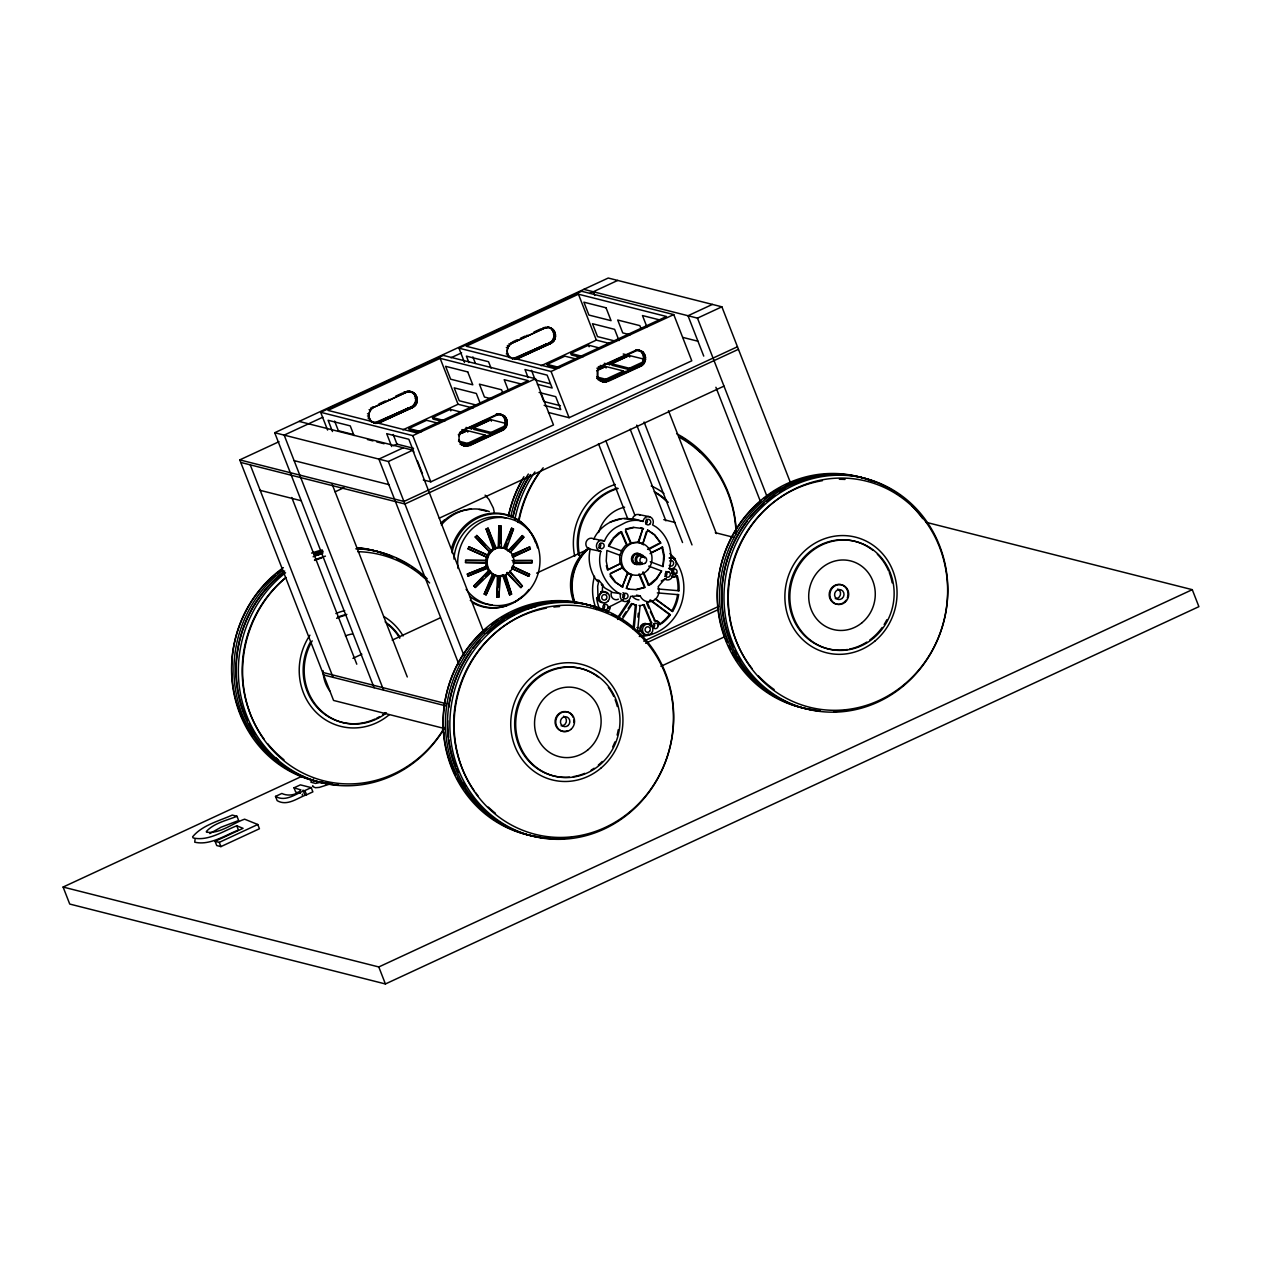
<?xml version="1.0" encoding="UTF-8"?>
<svg xmlns="http://www.w3.org/2000/svg" width="1262" height="1262" viewBox="0 0 1262 1262"><rect width="100%" height="100%" fill="white"/><g stroke="black" fill="none" stroke-linecap="round" stroke-linejoin="round"><path stroke-width="1.5" d="M372.811 422.407C367.116 419.205 367.905 409.819 373.82 407.295L406.269 392.245C415.971 387.576 421.776 403.95 412.28 407.658L376.786 423.417M411.286 406.995L412.737 407.358L379.341 422.849L374.293 423.007L411.286 406.995C417.233 404.061 417.186 394.233 410.891 391.725C417.659 392.797 419.268 402.531 414.078 406.506L411.175 406.632M462.902 445.202L460.015 444.098L465.883 445.612L501.266 429.443C508.539 425.389 504.989 412.374 496.329 413.92L499.405 414.33M512.577 358.865L549.569 342.854C555.517 339.92 555.485 330.092 549.191 327.584C556.952 328.767 557.552 340.708 550.563 343.516L515.07 359.291M549.475 342.491L552.362 342.365C558.482 337.617 554.854 327.126 547.187 327.063L550.642 327.946M641.68 351.215L636.711 349.732C644.283 350.505 645.876 361.658 639.566 365.302L604.183 381.471L600.097 381.014L604.135 382.039L602.542 381.708M486.675 562.805L486.738 560.628L485.633 560.407L465.568 560.344L465.504 562.521L486.675 562.805L465.504 562.521M497.559 575.74L500.541 575.945L498.805 597.226L496.771 597.226L497.417 575.724L494.31 575.046L495.414 575.267L486.059 594.891L484.198 594.055L492.464 574.21L495.414 575.267M498.884 525.844L498.238 547.345L501.377 547.566L500.904 525.844L499.074 525.812L499.358 547.566M498.805 597.226L498.979 591.357M499.105 587.461L499.389 577.68M500.399 543.433L500.904 525.844M532.185 560.533L513.224 560.707L513.161 562.884L532.122 562.71L532.185 560.533L512.12 560.486M637.594 631.284L636.584 631.032L641.096 631.221L637.594 631.284L640.055 605.634L644.219 604.829L651.555 623.002A5.127 4.764 -78.6 0 0 650.719 626.835M408.273 391.63L406.821 391.267L410.355 391.567L406.758 392.103L373.82 407.295C368.33 409.756 367.1 418.069 371.943 421.808L370.492 421.445M498.364 414.441L463.911 430.105C458.39 432.503 457.191 440.911 462.034 444.618M463.264 445.518L469.921 445.502L502.371 430.468C508.933 427.771 508.965 416.744 501.882 414.756M637.704 350.189L601.28 366.469L597.305 370.492L597.273 376.944M597.872 370.634L597.841 377.086L602.132 381.534M604.593 381.944L608.221 381.361L640.654 366.327C647.217 363.614 647.28 352.666 640.165 350.615M496.771 597.226L498.522 575.945M633.082 628.902L635.37 605.05M634.108 629.107L636.395 605.255L631.457 603.52L628.16 608.505M637.909 617.15L638.288 613.237M590.222 549.191L589.938 549.175A5.569 5.158 -78.6 0 1 586.104 542.045A5.569 5.158 -78.6 0 1 593.329 538.7L604.403 541.161A27.874 25.871 -78.6 0 1 616.408 527.2L625.589 522.515A27.89 25.903 -78.6 0 1 643.068 521.443L643.194 520.654A5.569 5.158 -78.6 0 1 650.277 516.978A5.569 5.158 -78.6 0 1 652.564 524.882L656.193 527.027A38.27 35.525 -78.6 0 1 670.753 561.385L669.601 569.194A5.569 5.158 -78.6 0 1 672.315 576.923A5.569 5.158 -78.6 0 1 664.727 579.021L658.149 586.704A10.569 9.812 -78.6 0 1 653.18 600.759A10.569 9.812 -78.6 0 1 640.181 595.869L630.59 596.405A5.569 5.158 -78.6 0 1 624.233 601.453A5.569 5.158 -78.6 0 1 620.588 594.197C606.454 586.909 596.043 568.137 600.822 551.336L590.222 549.191C587.603 559.618 590.048 571.087 596.169 579.857L598.945 580.425L602.668 584.7L602.258 592.083L601.248 592.604A5.6 5.206 -78.6 0 0 598.787 597.604L596.626 598.204A47.136 43.76 -78.6 0 0 599.907 609.861M671.589 611.313L671.542 611.281A42.009 38.996 -78.6 0 0 677.363 596.011L677.568 594.497L678.593 594.702L678.388 596.216A42.009 38.996 -78.6 0 1 672.599 611.518L655.104 599.056M643.068 521.443L632.593 518.524A5.569 5.158 -78.6 0 1 640.291 515.164M485.602 560.565L486.643 556.006L489.12 552.109M619.689 555.106L619.91 563.593M619.658 555.28L621.898 551.021L608.41 546.067M598.945 580.425L597.667 586.231L597.999 598.488M510.242 357.667C505.431 353.928 506.583 345.599 512.12 343.154L545.058 327.962L548.639 327.442L544.553 328.104L512.12 343.154C506.614 345.551 505.384 353.991 510.242 357.667L508.775 357.304M468.044 548.796L468.88 546.777L488.284 555.28L487.447 557.299L486.343 557.078L468.044 548.796L487.447 557.299M528.794 576.277L511.615 568.231L512.451 566.212L529.583 574.478L528.794 576.277L512.167 568.752M458.674 435.69L459.478 433.623M609.057 546.178L613.726 538.306L621.535 531.791L627.119 544.947L631.079 542.928L625.463 529.677L633.887 527.484M648.7 566.133L661.556 570.976L656.871 578.864L651.066 584.29L648.384 585.237L642.8 572.065M661.903 547.061L663.702 556.037L663.023 566.543L664.38 556.163L662.582 547.203L650.924 552.677M638.682 542.471L642.863 528.526L638.004 542.329L642.737 544.001L647.643 530.103L654.868 534.883L660.72 543.054L648.368 549.569M629.154 573.958L627.324 573.122L622.276 586.925L627.861 573.153L621.551 567.458M629.139 589.228L626.378 588.36L631.237 574.557M646.333 531.744L642.737 544.001M660.72 543.054L654.189 534.757L647.643 530.103M511.631 528.179L503.38 548.023L504.484 548.244L511.631 528.179L513.492 529.015L506.33 549.08L505.226 548.86L507.482 543.449M486.343 557.078L487.179 555.059L488.284 555.28M486.059 594.891L493.568 576.86M508.98 539.836L513.492 529.015M195.026 839.467L194.758 842.196C209.902 845.682 224.762 835.397 238.423 830.049L236.767 825.79C223.106 831.153 208.246 841.423 193.102 837.936L192.644 836.785C202.283 825.096 218.799 821.136 232.271 815.078L236.988 816.262L238.644 820.521L221.024 827.241L209.792 833.598M484.198 594.055L493.568 574.431M593.803 539.032C600.27 524.913 617.118 515.448 632.483 519.297M620.857 593.661L611.407 592.351A5.569 5.158 -78.6 0 0 614.405 599.418L615.73 599.702A5.569 5.158 -78.6 0 0 618.364 599.166M302.107 795.044L302.58 794.145M621.125 551.052L624.942 546.004L627.119 544.947M597.778 369.482L601.643 365.822L636.08 350.142M608.726 544.979L612.18 539.521M617.67 617.607L628.508 601.233L629.533 601.438L617.607 619.453M622.781 616.629L626.015 611.755M621.645 620.084L632.467 603.725L635.527 605.129M659.064 624.485L661.856 623.444A42.009 38.996 -78.6 0 0 669.507 615.966L670.39 614.752L668.481 615.761A42.009 38.996 -78.6 0 1 660.846 623.239L659.064 624.485L658.78 623.444A5.127 4.764 -78.6 0 0 654.899 620.573L650.34 611.802M475.285 536.997L476.768 535.467L491.612 550.926L490.129 552.456L475.285 536.997L490.129 552.456M509.769 571.055L522.405 586.073L520.922 587.603L506.661 572.932M294.03 787.819L300.388 784.869L311.225 787.614L312.881 791.858L306.524 794.808C298.116 797.474 287.562 806.702 277.167 800.66L275.51 796.401L281.836 793.467C288.067 796.432 296.507 795.218 300.924 789.902L294.03 787.819L295.687 792.063L300.324 793.246M522.452 535.593L508.917 550.973L510.305 552.519L523.84 537.139L522.452 535.593L507.923 550.847M651.807 622.734L650.545 622.797A5.127 4.764 -78.6 0 0 649.662 625.305M490.397 550.8L494.12 548.276M473.849 585.931L488.489 570.771L489.593 570.992L490.981 572.538L475.238 587.477L473.849 585.931L489.593 570.992M475.238 587.477L483.22 579.211M485.886 576.45L489.877 572.317L490.981 572.538M511.867 549.538L523.84 537.139M500.446 414.378L495.777 414.914L463.343 429.963L460.63 432.85M613.048 538.164L618.853 532.722L621.535 531.791M669.838 553.545L675.391 558.987L674.239 559.066A5.6 5.206 -78.6 0 0 669.16 557.946M648.842 608.268L646.601 602.968L650.908 600.27L670.39 614.752M657.77 588.96L679.019 590.758A42.009 38.996 -78.6 0 0 677.726 577.223L677.315 575.819L675.422 576.213A5.127 4.764 -78.6 0 1 671.763 576.434M677.315 575.819L676.448 576.418A5.127 4.764 -78.6 0 1 671.684 576.04M514.659 358.818L517.625 358.724L551.037 343.217L549.569 342.854M486.107 528.936L488.015 528.115L496.218 548.213L494.31 549.049L493.205 548.812L486.107 528.936L494.31 549.049M505.589 574.462L511.567 594.134L509.674 594.954L502.576 575.078L503.68 575.298L509.674 594.954M464.242 445.849L469.354 445.36L501.787 430.31C507.718 427.802 508.523 418.416 502.812 415.214M605.634 381.85L640.086 366.185C645.608 363.787 646.807 355.348 641.964 351.656M648.384 585.237L656.193 578.722L661.556 570.976M639.692 574.178L645.134 587.477L636.711 589.669L628.46 589.102M647.58 549.285L660.042 542.912M621.977 586.704L615.73 582.271L609.877 574.1L622.34 567.742L620.557 563.546L608.016 569.951L606.217 560.991L606.896 550.469L620.336 555.422M610.745 573.169L622.34 567.742M650.04 553.608L662.582 547.203M608.994 608.284A5.127 4.764 -78.6 0 0 609.215 606.959L623.554 599.702M661.272 580.977L666.352 578.39M529.661 546.951L511.993 555.359L512.703 557.362L530.387 548.97L529.661 546.951L512.593 554.381M374.12 687.727L274.706 432.724L608.237 278.034L721.88 306.808L790.548 482.92M327.599 430.074L320.674 412.295L443.341 355.411L535.467 378.726L553.482 424.947L430.815 481.832L423.291 479.939M464.511 362.383L458.958 348.154L581.64 291.27L673.766 314.585L691.781 360.806L569.099 417.706L548.418 412.469M440.138 358.345L327.946 410.387L416.003 432.677L528.194 380.635L440.138 358.345L458.043 404.266L473.029 408.052M578.438 294.204L466.23 346.245L554.286 368.536L666.494 316.494L578.438 294.204L596.327 340.125L609.451 343.438M322.82 417.201L284.171 435.122L383.601 690.125M450.944 357.777L461.624 352.839M589.733 293.415L617.702 280.432M444.271 728.474L333.562 700.442L239.764 459.889L279.012 441.7M384.295 419.173L408.62 407.894L378.237 421.918L380.272 422.423M522.578 355.032L532.296 350.489L516.521 357.777L518.556 358.282M402.83 429.869L458.043 404.266M541.114 365.728L596.327 340.125M418.463 432.345L409.472 430.074L408.872 428.528L426.588 420.309L439.208 423.496M442.094 421.398L433.087 419.11L432.487 417.564L450.218 409.345L461.024 412.09M556.763 368.204L547.755 365.933L547.156 364.387L564.887 356.168L575.693 358.897M580.394 357.256L571.386 354.969L570.787 353.423L588.518 345.204L599.324 347.949M320.674 412.295L412.8 435.627L535.467 378.726M458.958 348.154L551.084 371.485L673.766 314.585M393.46 445.738L396.962 444.114L413.557 448.325M403.288 447.789L378.884 459.1L458.989 664.569M712.415 304.41L688.011 315.737L703.739 356.089M274.706 432.724L388.349 461.498L412.753 450.187L484.277 633.634M583.833 289.361L697.476 318.134L721.88 306.808M459.589 432.472L464.905 429.995L465.504 431.541L461.955 433.182M597.872 368.33L603.189 365.87L603.788 367.4L596.705 370.697M626.82 354.906L609.089 363.125L609.688 364.671L627.419 356.452L626.82 354.906L623.223 353.991M335.093 491.817L343.99 487.684M458.327 434.696L467.192 430.579L485.207 435.138L485.807 436.684L468.076 444.902L460.867 443.088M502.339 429.017L491.707 433.939L473.692 429.38L473.092 427.85L490.823 419.631L505.226 423.275M598.393 369.734L605.476 366.437L623.491 370.996L624.091 372.542M642.405 364.055L629.99 369.813L611.975 365.254L611.376 363.708L629.107 355.49L645.545 359.512M471.404 428.812L489.135 420.577L488.536 419.047L470.805 427.266L471.404 428.812L465.993 427.439M458.469 441.085L467.476 443.356L485.207 435.138M473.092 427.85L491.092 432.409L505.289 425.83M596.752 376.944L605.76 379.231L623.491 370.996M611.376 363.708L629.391 368.267L643.573 361.689M487.447 435.595L469.716 443.814L470.363 445.486M493.332 432.866L503.98 427.928M608 379.673L625.731 371.454M631.631 368.725L642.263 363.787M597.352 378.49L606.359 380.761L622.324 373.363M737.45 346.766L403.935 501.456L239.764 459.889M738.444 349.306L404.928 503.995L240.758 462.444M439.271 518.177L723.994 386.125M352.934 658.338L361.863 654.205M392.182 640.134L440.343 617.796M536.65 573.137L588.376 549.144M926.024 522.279L1192.274 589.669L1198.9 606.659L385.415 983.966L69.725 904.049L63.1 887.044L302.675 775.941M311.225 787.614L304.868 790.564C296.46 793.23 285.906 802.458 275.51 796.401M643.73 641.159L718.646 606.407M236.988 816.262C226.655 820.474 214.067 823.013 206.321 831.5L206.526 832.194C220.014 833.93 232.429 823.423 244.607 819.18L257.779 824.496L259.436 828.755L220.913 846.613L216.733 845.556L215.076 841.312L243.061 828.329L236.767 825.79M645.639 643.289L718.599 609.436M215.076 841.312L219.257 842.369L257.779 824.496M660.925 666.304L724.987 636.6M63.1 887.044L378.789 966.96L1192.274 589.669M512.277 342.034L517.152 339.793M520.401 338.295L525.26 336.039M533.905 332.064L540.909 328.83M378.868 403.935L385.352 400.937M395.605 396.205L402.625 392.971M516.111 359.181L551.494 343.012M413.21 407.153L377.827 423.322L376.36 422.959M467.303 574.1L487.195 566.149L487.905 568.152L468.028 576.103L467.303 574.1L487.195 566.149M468.028 576.103L485.097 568.673M513.303 556.4L530.387 548.97M330.25 783.923L319.318 787.393L315.421 787.725L312.597 786.463A15.002 3.171 -21.3 0 1 312.85 785.642M610.145 522.074L621.156 518.824M322.741 781.856L315.563 783.434L310.941 782.219A15.002 3.171 -21.3 0 1 313.528 779.222M500.178 575.756L503.57 574.794M625.495 531.239L630.401 542.786L638.162 542.36M625.731 529.03L633.208 527.342L643.541 528.652M636.032 589.528L644.456 587.335L638.84 574.084M596.626 598.204L598.898 598.298M499.263 547.203L495.114 547.992L496.218 548.213M654.079 620.62L655.924 620.778A5.127 4.764 -78.6 0 1 659.805 623.649L660.089 624.69M513.886 562.663L532.122 562.71M465.568 560.344L486.738 560.628M637.121 350.047L639.755 350.426M603.552 381.897L605.161 382.086M600.822 551.336L600.538 551.32A5.569 5.158 -78.6 0 1 596.705 544.19A5.569 5.158 -78.6 0 1 603.914 540.83L604.403 541.161M602.51 602.542L601.469 602.463A5.6 5.206 -78.6 0 1 597.652 598.772L597.431 597.336M657.328 592.888L678.593 594.702M624.28 518.619L631.426 519.297M638.162 350.095L640.733 350.757M499.878 414.236L501.471 414.567M639.045 514.612L649.646 516.742M674.034 558.719L675.391 558.987M673.135 572.759L676.542 573.453M620.557 563.546L607.369 569.793L606.344 565.628M501.377 547.566L500.273 547.345L504.358 548.307M490.508 550.705L491.612 550.926M679.019 590.758L677.962 590.553A42.009 38.996 -78.6 0 0 676.7 577.018L676.29 575.614M626.378 588.36L631.915 574.683L627.861 573.153M602.668 584.7L601.311 584.432L605.239 588.281L611.676 591.815M636.521 595.128L640.181 595.869M487.905 568.152L486.091 565.928M507.182 572.364L520.922 587.603M600.901 591.815L602.258 592.083M644.219 604.829L643.194 604.624L650.782 622.529M639.045 605.429L640.055 605.634M634.518 604.924L636.395 605.255M636.916 627.561L637.941 627.766M659.095 319.775L642.484 315.563L646.885 326.842M682.789 337.396L697.949 341.229M630.117 334.777L622.734 332.9L617.717 320.027L639.866 325.628L641.112 328.846M615.966 341.276L597.51 336.607L592.493 323.719L614.626 329.335L619.027 340.598M545.105 327.126L546.572 327.489M550.989 328.641L552.44 329.003M635.685 350.079L643.178 351.972M543.591 327.584L545.058 327.962M551.873 329.997L553.908 330.518M641.964 352.808L643.999 353.328M542.66 328.025L544.127 328.388M552.898 331.874L554.933 332.395M642.989 354.685L645.024 355.206M553.434 333.988L555.454 334.509M643.525 356.799L645.545 357.304M553.986 336.339L555.454 336.702M553.434 338.468L554.901 338.847M642.957 361.137L644.992 361.642M552.393 340.409L553.844 340.772M641.901 363.062L643.935 363.582M526.885 335.298L528.352 335.66M640.433 364.655L642.453 365.175M639.566 365.302L641.585 365.806M548.528 343.012L550.563 343.516M570.787 353.423L583.391 356.625M604.293 363.298L609.688 364.671M510.653 342.791L512.12 343.154M600.176 365.444L602.211 365.964M508.854 343.927L510.321 344.305M598.377 366.595L600.412 367.116M532.296 350.489L534.331 351.01M507.371 345.536L508.838 345.898M596.894 368.188L598.929 368.709M506.33 347.46L507.781 347.823M506.299 353.912L507.75 354.275M547.156 364.387L559.76 367.573M507.324 355.789L508.775 356.152M516.095 358.045L518.13 358.566M596.831 378.442L598.866 378.963M515.59 358.203L517.625 358.724M598.298 379.957L600.333 380.477M604.183 381.471L606.202 381.992M550.011 383.711L535.246 379.972L531.476 370.318M537.391 384.279L552.157 388.002L547.14 375.13L524.992 369.529L528.131 377.575M522.642 384.374L504.201 379.704L508.586 390.983M539.111 392.466L555.722 396.678L560.738 409.551L544.143 405.354M560.438 405.717L543.843 401.521L540.704 393.476M491.833 398.918L484.45 397.041L479.418 384.169L501.566 389.769L502.828 392.987M477.667 405.417L459.21 400.748L454.194 387.86L476.342 393.476L480.096 403.13M498.411 413.857L502.45 414.898L500.888 414.425M414.157 393.145L412.122 392.624L412.895 393.334M497.386 414.22L504.879 416.113M406.758 392.103L404.376 392.151L405.828 392.529M404.234 391.741L406.269 392.245M413.573 394.138L415.608 394.659M503.664 416.949L505.699 417.47M414.614 396.016L416.634 396.536M504.705 418.826L506.725 419.347M415.135 398.129L417.17 398.65M505.226 420.94L507.261 421.445M415.703 400.48L417.154 400.843M505.21 423.133L507.245 423.653M415.151 402.61L416.602 402.988M504.658 425.278L506.693 425.783M413.526 404.408L415.561 404.913M503.617 427.203L505.652 427.723M388.601 399.439L390.053 399.802M502.134 428.796L504.169 429.317M501.266 429.443L503.301 429.948M410.245 407.137L412.28 407.658M432.487 417.564L445.092 420.767M372.369 406.932L373.82 407.295M461.892 429.585L463.911 430.105M370.555 408.068L372.022 408.446M394.028 414.662L396.047 415.151M369.088 409.661L370.539 410.04M367.479 413.747L368.946 414.11M367.479 415.939L368.93 416.302M367.999 418.053L369.466 418.416M458.642 440.044L459.557 441.227M408.872 428.528L421.476 431.714M369.025 419.93L370.492 420.293M460.583 443.104L463.832 445.675M377.306 422.344L379.341 422.849M465.883 445.612L467.918 446.133M461.797 445.155L465.836 446.18M353.123 434.459L338.374 430.721L334.604 421.066M299.11 421.413L412.753 450.187M367.463 439.523L373 440.927M376.691 441.858L384.074 443.735M663.78 519.644L675.233 522.531M715.317 532.69L734.405 537.517M294.125 460.63L388.822 484.608M260.177 490.35L301.224 500.73M322.615 672.394L446.701 703.802M323.608 674.949L445.786 705.868M408.888 391.204L412.358 392.088M603.11 381.85L597.731 377.922M512.041 358.724L513.019 359.055M640.78 527.784L642.863 528.526M622.955 587.051L615.051 582.129L610.13 576.071M650.261 561.732L663.023 566.543M504.484 548.244L506.33 549.08M468.88 546.777L485.523 554.302M513.003 566.748L529.646 574.273M505.226 548.86L507.813 550.753M492.464 574.21L489.877 572.317M641.916 543.764L643.604 544.853M672.567 611.486L656.13 599.261M649.883 600.065L669.381 614.547M629.533 601.438L627.829 600.665L628.508 601.233M485.113 495.146L488.93 499.373L493.332 508.018L494.373 512.751M476.768 535.467L485.523 545.152M509.911 572.207L522.405 586.073M489.088 571.639L486.327 566.985L485.554 562.426M596.563 579.936L597.447 581.451M458.974 441.085L459.431 442.047M640.071 631.016L639.96 630.779A5.6 5.206 -78.6 0 1 647.406 623.996M643.494 572.207L649.062 585.379M620.857 531.649L626.425 544.821M647.627 603.173L655.104 620.825M697.476 318.134L766.854 496.076M715.901 387.276L760.245 501.014M668.481 410.686L716.406 533.605M629.107 355.49L629.706 357.02M629.391 368.267L629.99 369.813M593.298 291.759L594.733 295.434M644.077 422.013L692.002 544.916M636.758 425.12L682.537 542.534M630.18 429.222L665.894 520.827M605.476 366.437L606.091 367.983M605.76 379.231L606.359 380.761M588.518 345.204L589.117 346.75M605.776 440.548L635.07 515.653M598.456 443.64L627.735 518.745M551.084 371.485L569.099 417.706M491.06 368.188L488.552 361.737L466.404 356.136L468.912 362.573M472.887 356.925L475.395 363.361M490.823 419.631L491.423 421.161M491.092 432.409L491.707 433.939M467.192 430.579L467.792 432.125M467.476 443.356L468.076 444.902M450.218 409.345L450.818 410.891M412.8 435.627L430.815 481.832M413.857 452.143L408.841 439.271L386.693 433.671L391.725 446.543M417.438 460.819L422.454 473.692M393.192 434.459L396.962 444.114M388.349 461.498L464.164 655.956M354.023 435.548L350.252 425.878L328.104 420.278L332.505 431.541M442.441 729.862L444.098 734.121M332.19 484.356L407.279 676.968M291.774 497.496L356.783 664.191M250.239 464.842L333.089 677.347M378.789 966.96L385.415 983.966M304.868 790.564L306.524 794.808M303.069 790.107L304.615 794.397M219.257 842.369L220.913 846.613M488.015 528.115L494.467 546.178M505.131 576.056L511.567 594.134M610.193 606.517L610.24 607.164A5.127 4.764 -78.6 0 1 606.438 612.007M574.809 603.331A47.136 43.76 -78.6 0 1 587.808 548.875M675.044 560.06A47.136 43.76 -78.6 0 1 679.114 609.499A47.136 43.76 -78.6 0 1 639.298 636.427M639.392 563.515A5.584 5.19 -78.6 0 1 632.23 561.905A5.584 5.19 -78.6 0 1 633.934 554.192A5.584 5.19 -78.6 0 1 641.096 555.801M638.982 599.923A10.569 9.812 -78.6 0 1 632.357 596.311M574.967 602.605A47.609 44.202 -78.6 0 1 588.407 548.812M644.062 635.417A47.609 44.202 -78.6 0 1 641.191 635.906M596.5 609.562A47.609 44.202 -78.6 0 1 594.512 576.261M640.134 563.657A5.584 5.19 -78.6 0 1 632.972 562.063A5.584 5.19 -78.6 0 1 634.676 554.333A5.584 5.19 -78.6 0 1 641.837 555.943M639.85 563.309A5.127 4.748 -78.6 0 1 632.641 559.224A5.127 4.748 -78.6 0 1 639.724 554.475M640.717 555.233A5.127 4.748 -78.6 0 1 641.49 556.258M642.421 563.83A5.127 4.748 -78.6 0 1 635.685 561.874A5.127 4.748 -78.6 0 1 638.272 554.807A5.127 4.748 -78.6 0 1 644.551 557.978M642.058 562.347A3.676 3.407 -78.6 0 1 637.263 561.842A3.676 3.407 -78.6 0 1 637.878 556.684A3.676 3.407 -78.6 0 1 642.673 557.205M600.223 543.354A2.808 2.603 -78.6 0 1 598.598 547.913M646.286 519.108A2.808 2.603 -78.6 0 1 646.87 522.989L646.396 523.525A2.808 2.603 -78.6 0 1 645.828 523.935M665.894 571.434A2.808 2.603 -78.6 0 1 664.774 576.482M622.955 592.698A2.808 2.603 -78.6 0 1 624.611 594.812L624.627 595.538A2.808 2.603 -78.6 0 1 623.097 597.857M671.999 572.696A2.808 2.603 -78.6 0 0 676.4 573.658L676.795 573.058A2.808 2.603 -78.6 0 0 675.075 569.067L674.397 569.02A2.808 2.603 -78.6 0 0 672.189 570.566L671.952 571.26A2.808 2.603 -78.6 0 0 671.889 571.986M603.851 604.246A2.808 2.603 -78.6 0 1 604.608 606.896L604.372 607.59A2.808 2.603 -78.6 0 1 602.826 608.994M654.252 623.649A2.808 2.603 -78.6 0 1 654.647 625.021L654.584 625.747A2.808 2.603 -78.6 0 1 652.801 627.845M673.309 569.572A2.808 2.603 -78.6 0 1 673.387 572.364L672.993 572.98A2.808 2.603 -78.6 0 1 671.857 573.768M601.122 591.689A5.6 5.206 -78.6 0 1 607.069 593.897M649.536 625.005A5.6 5.206 -78.6 0 0 640.986 630.984L641.553 632.294A5.6 5.206 -78.6 0 0 648.731 633.855M669.491 558.025A5.6 5.206 -78.6 0 1 676.211 563.704A5.6 5.206 -78.6 0 1 668.56 568.31M669.633 560.991A2.808 2.603 -78.6 0 1 673.103 561.574A2.808 2.603 -78.6 0 1 672.756 565.344A2.808 2.603 -78.6 0 1 669.239 565.408M573.642 601.69A44.202 41.031 -78.6 0 1 588.849 547.755M451.985 552.772A47.136 43.76 -78.6 0 1 490.666 514.139A47.136 43.76 -78.6 0 1 535.482 541.288M536.082 542.881A47.136 43.76 -78.6 0 1 537.565 547.866M528.983 589.48A47.136 43.76 -78.6 0 1 470.269 600.333M440.927 523.32A47.136 43.76 -78.6 0 1 444.65 519.739M441.321 523.414A47.136 43.76 -78.6 0 1 471.42 509.138M479.071 509.517A47.136 43.76 -78.6 0 1 486.485 511.315M451.638 548.023A47.609 44.202 -78.6 0 1 492.669 513.177A47.609 44.202 -78.6 0 1 535.561 542.644M522.121 596.437A47.609 44.202 -78.6 0 1 514.88 601.816M506.851 605.602A47.609 44.202 -78.6 0 1 473.092 603.031M441.306 524.945A47.609 44.202 -78.6 0 1 489.293 511.567M492.243 604.798A44.202 41.031 -78.6 0 1 469.89 596.437M453.957 559.05A44.202 41.031 -78.6 0 1 505.747 517.893M458.027 568.452A44.202 41.031 -78.6 0 1 507.829 518.256A44.202 41.031 -78.6 0 1 533.51 584.211A44.202 41.031 -78.6 0 1 466.135 589.291M549.838 838.126A118.928 111.45 -75.8 0 1 448.467 695.946A118.928 111.45 -75.8 0 1 600.791 609.136M539.726 836.927A118.928 111.45 -75.8 0 1 447.584 689.32A118.928 111.45 -75.8 0 1 601.958 610.082M571.434 837.574A118.928 111.45 -75.8 0 1 449.114 703.628A118.928 111.45 -75.8 0 1 608.126 612.023M611.628 613.774A118.928 111.45 -75.8 0 1 616.755 616.661M620.099 618.743A118.928 111.45 -75.8 0 1 628.034 624.438M569.462 777.14A55.418 51.931 -75.8 0 1 517.073 707.162A55.418 51.931 -75.8 0 1 598.819 677.473M608.379 687.411A55.418 51.931 -75.8 0 1 613.742 696.466M615.115 699.7A55.418 51.931 -75.8 0 1 617.276 706.483M618.238 729.72A55.418 51.931 -75.8 0 1 617.118 735.052M614.894 741.946A55.418 51.931 -75.8 0 1 612.685 746.899M602.242 761.459A55.418 51.931 -75.8 0 1 598.33 765.056M594.118 768.242A55.418 51.931 -75.8 0 1 591.137 770.135M584.7 773.369A55.418 51.931 -75.8 0 1 573.327 776.651M465.568 786.226A116.53 109.21 -75.8 0 1 463.533 782.85M458.09 772.265A116.53 109.21 -75.8 0 1 456.528 768.637M455.803 766.807A116.53 109.21 -75.8 0 1 448.783 739.595M448.546 737.734A116.53 109.21 -75.8 0 1 447.726 720.712M448.72 707.446A116.53 109.21 -75.8 0 1 470.742 651.366M472.982 648.352A116.53 109.21 -75.8 0 1 480.27 639.692M486.927 633.067A116.53 109.21 -75.8 0 1 503.917 620.115M507.308 618.08A116.53 109.21 -75.8 0 1 514.233 614.42M526.806 609.246A116.53 109.21 -75.8 0 1 536.145 606.549M495.477 813.312A114.826 107.617 -75.8 0 1 488.315 807.096M477.967 795.754A114.826 107.617 -75.8 0 1 475.648 792.725M474.528 791.164A114.826 107.617 -75.8 0 1 546.43 608.126M553.876 607.038A114.826 107.617 -75.8 0 1 559.555 606.565M467.887 794.666A116.561 109.242 -75.8 0 1 465.536 791.574M463.296 788.403A116.561 109.242 -75.8 0 1 457.159 778.291M455.345 774.758A116.561 109.242 -75.8 0 1 486.69 628.255M491.328 624.58A116.561 109.242 -75.8 0 1 497.827 620.036M501.188 617.954A116.561 109.242 -75.8 0 1 508.065 614.152M568.026 730.635A10.017 9.386 -75.8 0 1 555.737 725.555A10.017 9.386 -75.8 0 1 560.912 712.383A10.017 9.386 -75.8 0 1 573.2 717.463M573.831 719.955A10.017 9.386 -75.8 0 1 573.816 722.558M563.593 716.169A5.016 4.701 -75.8 0 1 561.117 725.792M357.241 547.976A118.928 111.45 -75.8 0 1 392.829 557.141M330.581 783.986A118.928 111.45 -75.8 0 1 236.909 696.908A118.928 111.45 -75.8 0 1 282.656 570.471M313.97 553.687A118.928 111.45 -75.8 0 1 322.883 551.005M358.724 547.74A118.928 111.45 -75.8 0 1 390.447 556.542M332.064 783.749A118.928 111.45 -75.8 0 1 234.558 696.419A118.928 111.45 -75.8 0 1 283.351 567.648M311.588 553.087A118.928 111.45 -75.8 0 1 322.315 549.964M355.805 548.812A118.928 111.45 -75.8 0 1 427.219 578.785M444.934 727.338A118.928 111.45 -75.8 0 1 273.27 755.764A118.928 111.45 -75.8 0 1 285.575 572.743M313.134 556.763A118.928 111.45 -75.8 0 1 321.92 553.639M396.615 558.482A118.928 111.45 -75.8 0 1 408.572 565.202M411.822 567.395A118.928 111.45 -75.8 0 1 414.977 569.714M420.751 574.415A118.928 111.45 -75.8 0 1 424.837 578.185M338.405 784.996A118.928 111.45 -75.8 0 1 239.654 700.394A118.928 111.45 -75.8 0 1 284.691 570.992M314.238 554.823A118.928 111.45 -75.8 0 1 323.119 551.999M357.335 548.371A118.928 111.45 -75.8 0 1 391.315 556.116M357.73 551.683A116.561 109.242 -75.8 0 1 429.616 582.949M444.114 728.284A116.561 109.242 -75.8 0 1 277.482 755.133A116.561 109.242 -75.8 0 1 286.017 577.46M314.443 560.091A116.561 109.242 -75.8 0 1 325.438 556.132M383.632 616.408A59.598 55.859 -75.8 0 1 403.114 635.938M389.201 714.765A59.598 55.859 -75.8 0 1 316.068 712.257A59.598 55.859 -75.8 0 1 309.916 635.18M335.85 613.537A59.598 55.859 -75.8 0 1 344.7 610.634M388.806 625.179A55.418 51.931 -75.8 0 1 399.754 638.241M385.446 712.62A55.418 51.931 -75.8 0 1 382.607 714.702M379.625 716.595A55.418 51.931 -75.8 0 1 376.549 718.283M374.988 719.024A55.418 51.931 -75.8 0 1 315.894 705.994A55.418 51.931 -75.8 0 1 310.294 642.169M337.443 617.307A55.418 51.931 -75.8 0 1 346.892 614.373M278.571 760.024A116.53 109.21 -75.8 0 1 275.621 757.594M255.129 734.326A116.53 109.21 -75.8 0 1 249.15 724.088M247.399 720.539A116.53 109.21 -75.8 0 1 284.234 572.175M317.156 555.106A116.53 109.21 -75.8 0 1 322.756 553.482M283.966 759.771A114.826 107.617 -75.8 0 1 267.654 743.712M264.137 739.185A114.826 107.617 -75.8 0 1 284.96 578.296M314.743 560.438A114.826 107.617 -75.8 0 1 321.968 557.836M252.889 736.456A116.561 109.242 -75.8 0 1 275.163 574.715M276.693 573.469A116.561 109.242 -75.8 0 1 281.41 569.872M385.162 621.898A55.418 51.931 -75.8 0 1 399.849 636.995M386.472 712.872A55.418 51.931 -75.8 0 1 320.453 710.049A55.418 51.931 -75.8 0 1 312.203 640.844M336.654 618.364A55.418 51.931 -75.8 0 1 345.993 615.067M329.792 690.977A35.383 33.159 -75.8 0 1 323.04 670.627M345.394 635.906A35.383 33.159 -75.8 0 1 352.177 633.997M820.095 710.743A118.928 111.45 -75.8 0 1 723.079 566.764A118.928 111.45 -75.8 0 1 874.929 481.989M813.864 709.78A118.928 111.45 -75.8 0 1 721.201 564.177A118.928 111.45 -75.8 0 1 872.563 481.39M818.281 710.9A118.928 111.45 -75.8 0 1 730.02 551.447A118.928 111.45 -75.8 0 1 900.642 496.108M911.827 505.888A118.928 111.45 -75.8 0 1 922.711 518.619M847.496 710.127A118.928 111.45 -75.8 0 1 833.866 711.5M847.48 649.504A55.418 51.931 -75.8 0 1 790.675 582.003A55.418 51.931 -75.8 0 1 872.957 550.327M877.358 554.239A55.418 51.931 -75.8 0 1 888.606 570.929M889.268 572.554A55.418 51.931 -75.8 0 1 892.171 582.855M886.823 619.752A55.418 51.931 -75.8 0 1 884.157 624.485M882.154 627.466A55.418 51.931 -75.8 0 1 869.707 640.071M866.773 642.074A55.418 51.931 -75.8 0 1 849.389 649.141M740.778 660.72A116.53 109.21 -75.8 0 1 738.68 657.392M736.692 653.984A116.53 109.21 -75.8 0 1 734.815 650.482M733.064 646.917A116.53 109.21 -75.8 0 1 747.12 521.206M749.454 518.24A116.53 109.21 -75.8 0 1 763.841 503.443M766.775 500.998A116.53 109.21 -75.8 0 1 774.726 495.13M779.742 491.943A116.53 109.21 -75.8 0 1 784.901 489.041M774.158 689.541A114.826 107.617 -75.8 0 1 758.383 675.88M752.105 668.608A114.826 107.617 -75.8 0 1 735.604 554.412A114.826 107.617 -75.8 0 1 822.43 480.664M839.372 479.276A114.826 107.617 -75.8 0 1 845.035 479.434M748.398 674.886A116.561 109.242 -75.8 0 1 745.779 671.999M737.434 661.256A116.561 109.242 -75.8 0 1 732.26 652.88M730.382 649.378A116.561 109.242 -75.8 0 1 728.631 645.828M727.007 642.216A116.561 109.242 -75.8 0 1 725.508 638.556M724.845 636.837A116.561 109.242 -75.8 0 1 760.828 501.109M763.889 498.632A116.561 109.242 -75.8 0 1 780.484 487.905M785.705 485.302A116.561 109.242 -75.8 0 1 791.053 482.999M802.127 479.229A116.561 109.242 -75.8 0 1 811.529 477.052M846.061 600.239A10.017 9.386 -75.8 0 1 830.222 599.198A10.017 9.386 -75.8 0 1 838.252 584.401A10.017 9.386 -75.8 0 1 847.307 597.951M837.731 589.023A5.016 4.701 -75.8 0 1 835.255 598.645M651.224 485.996A59.598 55.859 -75.8 0 1 663.859 493.41M574.746 556.337A59.598 55.859 -75.8 0 1 615.257 484.466M654.946 492.432A55.418 51.931 -75.8 0 1 665.847 500.698M578.595 555.296A55.418 51.931 -75.8 0 1 617.197 488.173M512.924 517.388A116.53 109.21 -75.8 0 1 530.198 475.332M681.07 436.999A118.928 111.45 -75.8 0 1 690.661 443.751M694.889 447.269A118.928 111.45 -75.8 0 1 700.315 452.348M512.766 517.452A118.928 111.45 -75.8 0 1 530.387 474.544M676.621 433.686A118.928 111.45 -75.8 0 1 736.203 531.334M514.754 519.976A118.928 111.45 -75.8 0 1 534.899 471.941M679.319 437.236A116.561 109.242 -75.8 0 1 736.077 533.921M518.966 520.89A116.561 109.242 -75.8 0 1 543.181 467.792M510.731 516.947A118.928 111.45 -75.8 0 1 528.352 474.023M508.491 516.268A116.561 109.242 -75.8 0 1 522.783 479.055M518.193 522.515A114.826 107.617 -75.8 0 1 539.048 472.793M508.349 516.347A118.928 111.45 -75.8 0 1 523.919 476.705M654.237 491.77A55.418 51.931 -75.8 0 1 668.245 502.386M579.605 555.548A55.418 51.931 -75.8 0 1 618.222 488.441M598.614 532.517A35.383 33.159 -75.8 0 1 624.611 507.182M658.038 625.715L657.975 626.441A2.808 2.603 -78.6 0 1 654.205 628.381L653.653 627.971A2.808 2.603 -78.6 0 1 656.019 623.144L656.666 623.381A2.808 2.603 -78.6 0 1 658.038 625.715M608 607.574L607.763 608.268A2.808 2.603 -78.6 0 1 605.555 609.814L604.877 609.767A2.808 2.603 -78.6 0 1 603.173 605.792L603.567 605.176A2.808 2.603 -78.6 0 1 608 607.574M623.318 594.449L622.986 595.112A2.808 2.603 -78.6 0 0 624.832 598.756A2.808 2.603 -78.6 0 0 628.019 596.232L628.003 595.506A2.808 2.603 -78.6 0 0 623.318 594.449M650.261 523.667L649.804 524.219A2.808 2.603 -78.6 0 1 645.576 522.626L645.56 521.9A2.808 2.603 -78.6 0 1 649.078 519.471A2.808 2.603 -78.6 0 1 650.261 523.667M546.903 343.753L533.936 349.779L546.903 343.753M602.006 548.607L601.327 548.639A2.808 2.603 -78.6 0 1 599.15 544.932A2.808 2.603 -78.6 0 1 603.126 543.543L603.615 544.032A2.808 2.603 -78.6 0 1 602.006 548.607M375.745 423.385L373.741 422.865L375.745 423.385M668.686 571.796L668.024 571.639A2.808 2.603 -78.6 0 0 665.737 576.261L666.226 576.734A2.808 2.603 -78.6 0 0 670.059 575.693A2.808 2.603 -78.6 0 0 668.686 571.796M606.044 307.786L583.896 302.186L588.912 315.058L611.06 320.658L606.044 307.786M467.745 371.927L445.612 366.327L450.629 379.199L472.777 384.8L467.745 371.927M647.816 569.793A16.469 15.302 -78.6 0 0 640.213 542.77A16.469 15.302 -78.6 0 0 621.961 564.004A16.469 15.302 -78.6 0 0 647.816 569.793M645.387 563.026A3.676 3.407 -78.6 0 0 644.598 556.779A3.676 3.407 -78.6 0 0 639.913 560.785A3.676 3.407 -78.6 0 0 645.387 563.026M651.492 633.24A5.6 5.206 -78.6 0 0 648.857 624.059A5.6 5.206 -78.6 0 0 642.689 631.315A5.6 5.206 -78.6 0 0 651.492 633.24M649.583 631.394A2.808 2.603 -78.6 0 0 648.258 626.804A2.808 2.603 -78.6 0 0 645.182 630.432A2.808 2.603 -78.6 0 0 649.583 631.394M608.158 601.027A5.6 5.206 -78.6 0 0 605.523 591.862A5.6 5.206 -78.6 0 0 599.355 599.119A5.6 5.206 -78.6 0 0 608.158 601.027M606.249 599.182A2.808 2.603 -78.6 0 0 604.924 594.591A2.808 2.603 -78.6 0 0 601.848 598.22A2.808 2.603 -78.6 0 0 606.249 599.182M508.349 573.279A14.371 13.346 -78.6 0 0 506.046 548.639A14.371 13.346 -78.6 0 0 487.227 563.704A14.371 13.346 -78.6 0 0 508.349 573.279M600.712 768.306A59.598 55.859 -75.8 0 0 588.597 666.683A59.598 55.859 -75.8 0 0 511.173 731.329A59.598 55.859 -75.8 0 0 600.712 768.306M629.375 812.996A118.928 111.45 -75.8 0 0 605.192 610.256A118.928 111.45 -75.8 0 0 450.723 739.232A118.928 111.45 -75.8 0 0 629.375 812.996M630.053 811.671A116.561 109.242 -75.8 0 0 606.359 612.969A116.561 109.242 -75.8 0 0 454.967 739.374A116.561 109.242 -75.8 0 0 630.053 811.671M570.85 729.452A10.017 9.386 -75.8 0 0 568.815 712.367A10.017 9.386 -75.8 0 0 555.801 723.236A10.017 9.386 -75.8 0 0 570.85 729.452M587.95 749.786A35.383 33.159 -75.8 0 0 580.757 689.478A35.383 33.159 -75.8 0 0 534.804 727.843A35.383 33.159 -75.8 0 0 587.95 749.786M567.995 725.571A5.016 4.701 -75.8 0 0 566.985 717.021A5.016 4.701 -75.8 0 0 560.47 722.463A5.016 4.701 -75.8 0 0 567.995 725.571M599.34 765.308A55.418 51.931 -75.8 0 0 588.076 670.832A55.418 51.931 -75.8 0 0 516.095 730.935A55.418 51.931 -75.8 0 0 599.34 765.308M874.85 641.143A59.598 55.859 -75.8 0 0 862.735 539.537A59.598 55.859 -75.8 0 0 785.311 604.183A59.598 55.859 -75.8 0 0 874.85 641.143M903.513 685.85A118.928 111.45 -75.8 0 0 879.33 483.109A118.928 111.45 -75.8 0 0 724.861 612.086A118.928 111.45 -75.8 0 0 903.513 685.85M904.207 684.525A116.561 109.242 -75.8 0 0 880.513 485.823A116.561 109.242 -75.8 0 0 729.105 612.228A116.561 109.242 -75.8 0 0 904.207 684.525M844.988 602.305A10.017 9.386 -75.8 0 0 842.953 585.221A10.017 9.386 -75.8 0 0 829.939 596.09A10.017 9.386 -75.8 0 0 844.988 602.305M862.104 622.639A35.383 33.159 -75.8 0 0 854.91 562.331A35.383 33.159 -75.8 0 0 808.958 600.696A35.383 33.159 -75.8 0 0 862.104 622.639M842.148 598.425A5.016 4.701 -75.8 0 0 841.123 589.875A5.016 4.701 -75.8 0 0 834.608 595.317A5.016 4.701 -75.8 0 0 842.148 598.425M873.493 638.162A55.418 51.931 -75.8 0 0 862.23 543.685A55.418 51.931 -75.8 0 0 790.249 603.788A55.418 51.931 -75.8 0 0 873.493 638.162"/></g></svg>
